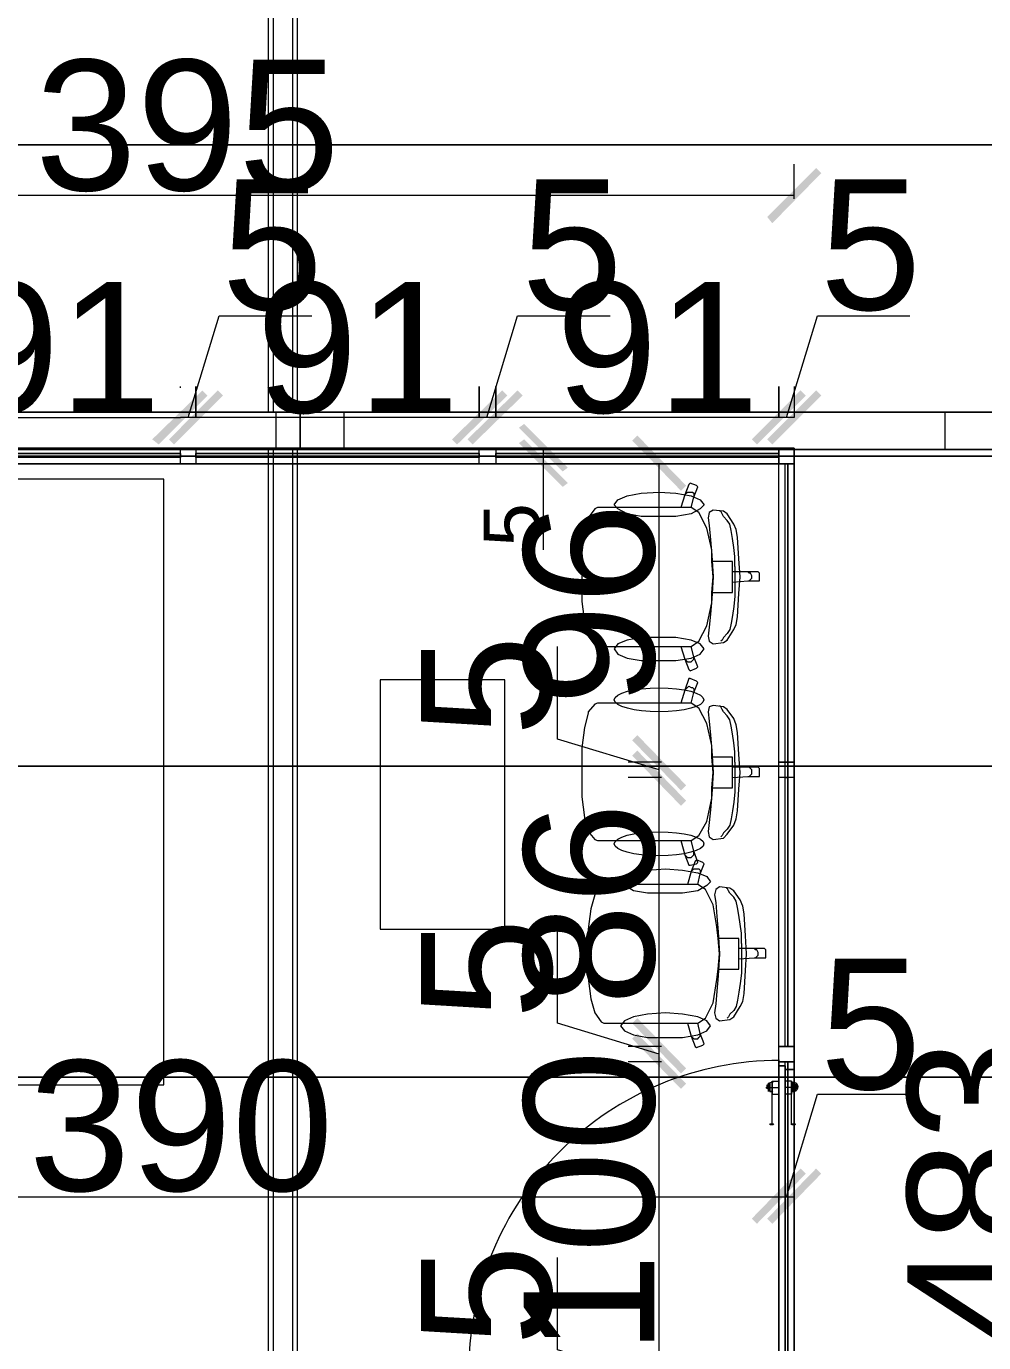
# Model space of a CAD drawing. Header units: centimetres. Extents: x 2816 to 28192, y 2553 to 18332.
# Drawn here: x 7185 to 7967, y 5904 to 6979 of the extents above; entities that cross this region are included whole.
import ezdxf

# ---------------------------------------------------------------- set-up
doc = ezdxf.new("R2010")
doc.units = ezdxf.units.CM
for name, color, linetype in [('PDF_0', 7, 'Continuous'), ('PDF_Dera 3D', 7, 'Continuous'), ('PDF_Dimenzionimi', 7, 'Continuous'), ('PDF_Dyert dhe Dritaret 2D', 7, 'Continuous'), ('PDF_Kaprijatat', 7, 'Continuous'), ('PDF_Muri', 7, 'Continuous'), ('PDF_Paneli Banjos', 4, 'Continuous')]:
    doc.layers.add(name, color=color, linetype=linetype)
doc.layers.add('PDF_Interior - Furniture _Pen_No__4', color=7, linetype='Continuous', true_color=0x029e21)
doc.layers.add('PDF_Panel Kulmii', color=7, linetype='Continuous', true_color=0xfafafa)
doc.styles.add('PDF Arial', font='arial.ttf')

msp = doc.modelspace()

# ---------------------------------------------------------------- linework, layer by layer
at = {"layer": 'PDF_0', "transparency": 33554559}
for points in [[(7790, 6823.6), (7794.2, 6818.4), (7830, 6863.6)], [(7794.2, 6818.4), (7830, 6863.6), (7834.2, 6859.4)], [(7287.6, 6641.8), (7292.9, 6637.6), (7328.6, 6681.8)], [(7328.6, 6681.8), (7292.9, 6637.6), (7287.6, 6641.8)], [(7292.9, 6637.6), (7328.6, 6681.8), (7332.8, 6677.6)], [(7332.8, 6677.6), (7328.6, 6681.8), (7292.9, 6637.6)], [(7301.3, 6641.8), (7305.5, 6637.6), (7341.2, 6681.8)], [(7341.2, 6681.8), (7305.5, 6637.6), (7301.3, 6641.8)], [(7305.5, 6637.6), (7341.2, 6681.8), (7345.4, 6677.6)], [(7345.4, 6677.6), (7341.2, 6681.8), (7305.5, 6637.6)], [(7532.5, 6641.8), (7536.7, 6637.6), (7573.5, 6681.8)], [(7573.5, 6681.8), (7536.7, 6637.6), (7532.5, 6641.8)], [(7536.7, 6637.6), (7573.5, 6681.8), (7577.7, 6677.6)], [(7577.7, 6677.6), (7573.5, 6681.8), (7536.7, 6637.6)], [(7545.1, 6641.8), (7549.3, 6637.6), (7586.1, 6681.8)], [(7586.1, 6681.8), (7549.3, 6637.6), (7545.1, 6641.8)], [(7549.3, 6637.6), (7586.1, 6681.8), (7590.3, 6677.6)], [(7590.3, 6677.6), (7586.1, 6681.8), (7549.3, 6637.6)], [(7777.4, 6641.8), (7781.6, 6637.6), (7817.3, 6681.8)], [(7817.3, 6681.8), (7781.6, 6637.6), (7777.4, 6641.8)], [(7781.6, 6637.6), (7817.3, 6681.8), (7821.6, 6677.6)], [(7821.6, 6677.6), (7817.3, 6681.8), (7781.6, 6637.6)], [(7790, 6641.8), (7794.2, 6637.6), (7830, 6681.8)], [(7794.2, 6637.6), (7830, 6681.8), (7834.2, 6677.6)], [(7627.1, 6618.7), (7587.2, 6651.3), (7591.4, 6654.4)], [(7622.9, 6615.5), (7627.1, 6618.7), (7587.2, 6651.3)], [(7591.4, 6641.8), (7587.2, 6638.7), (7627.1, 6606.1)], [(7587.2, 6638.7), (7627.1, 6606.1), (7622.9, 6602.9)], [(7723.8, 6604), (7679.7, 6640.8), (7683.9, 6645)], [(7719.6, 6599.8), (7723.8, 6604), (7679.7, 6640.8)], [(7723.8, 6359.1), (7679.7, 6395.9), (7683.9, 6400.1)], [(7683.9, 6400.1), (7679.7, 6395.9), (7723.8, 6359.1)], [(7719.6, 6354.9), (7723.8, 6359.1), (7679.7, 6395.9)], [(7679.7, 6395.9), (7723.8, 6359.1), (7719.6, 6354.9)], [(7723.8, 6346.5), (7679.7, 6383.3), (7683.9, 6387.5)], [(7683.9, 6387.5), (7679.7, 6383.3), (7723.8, 6346.5)], [(7719.6, 6342.3), (7723.8, 6346.5), (7679.7, 6383.3)], [(7679.7, 6383.3), (7723.8, 6346.5), (7719.6, 6342.3)], [(7723.8, 6127.8), (7679.7, 6164.6), (7683.9, 6168.8)], [(7683.9, 6168.8), (7679.7, 6164.6), (7723.8, 6127.8)], [(7719.6, 6123.6), (7723.8, 6127.8), (7679.7, 6164.6)], [(7679.7, 6164.6), (7723.8, 6127.8), (7719.6, 6123.6)], [(7723.8, 6115.2), (7679.7, 6152), (7683.9, 6156.2)], [(7683.9, 6156.2), (7679.7, 6152), (7723.8, 6115.2)], [(7719.6, 6111), (7723.8, 6115.2), (7679.7, 6152)], [(7679.7, 6152), (7723.8, 6115.2), (7719.6, 6111)], [(7777.4, 6004.9), (7781.6, 6000.7), (7817.3, 6045.9)], [(7817.3, 6045.9), (7781.6, 6000.7), (7777.4, 6004.9)], [(7781.6, 6000.7), (7817.3, 6045.9), (7821.6, 6041.7)], [(7821.6, 6041.7), (7817.3, 6045.9), (7781.6, 6000.7)], [(7790, 6004.9), (7794.2, 6000.7), (7830, 6045.9)], [(7794.2, 6000.7), (7830, 6045.9), (7834.2, 6041.7)]]:
    msp.add_solid(points, dxfattribs=at)
at = {"layer": 'PDF_Dera 3D', "lineweight": 0}
for points in [[(7799.5, 6133.1), (7799.5, 5879.8), (7812.1, 5879.8)], [(7804.7, 6129.9), (7804.7, 5882.9), (7799.5, 5882.9), (7799.5, 6129.9), (7799.5, 6133.1)], [(7812.1, 6133.1), (7799.5, 6133.1), (7812.1, 6133.1), (7812.1, 6126.8)], [(7799.5, 6133.1), (7799.5, 6133.1)], [(7799.5, 6133.1), (7799.5, 6133.1)], [(7812.1, 6133.1), (7812.1, 5879.8), (7812.1, 5886.1)], [(7812.1, 6133.1), (7812.1, 6133.1)], [(7812.1, 6133.1), (7812.1, 6133.1)], [(7799.5, 6129.9), (7804.7, 6129.9), (7799.5, 6129.9)], [(7799.5, 6129.9), (7799.5, 6129.9)], [(7799.5, 6129.9), (7799.5, 6129.9)], [(7799.5, 6129.9), (7799.5, 6129.9)], [(7804.7, 5882.9), (7804.7, 6129.9), (7799.5, 6129.9), (7799.5, 5882.9)], [(7804.7, 6129.9), (7804.7, 5882.9), (7799.5, 5882.9), (7799.5, 6129.9), (7804.7, 6129.9)], [(7799.5, 6129.9), (7799.5, 6129.9)], [(7804.7, 6126.8), (7812.1, 6126.8), (7804.7, 6126.8), (7804.7, 6129.9)], [(7804.7, 6129.9), (7804.7, 6129.9)], [(7804.7, 6129.9), (7804.7, 6129.9)], [(7804.7, 6129.9), (7804.7, 6129.9)], [(7812.1, 6126.8), (7812.1, 5886.1), (7804.7, 5886.1)], [(7804.7, 6126.8), (7804.7, 5886.1), (7804.7, 5882.9)], [(7804.7, 6126.8), (7804.7, 6126.8)], [(7804.7, 6126.8), (7804.7, 6126.8)], [(7812.1, 6126.8), (7812.1, 6126.8)], [(7812.1, 6126.8), (7812.1, 6126.8)], [(7789, 6112.1), (7791.1, 6112.1), (7794.2, 6112.1)], [(7789, 6112.1), (7791.1, 6112.1), (7794.2, 6112.1)], [(7790, 6114.2), (7790, 6113.1), (7790, 6112.1), (7790, 6111), (7790, 6112.1), (7790, 6113.1), (7790, 6114.2)], [(7791.1, 6115.2), (7791.1, 6114.2), (7791.1, 6112.1), (7791.1, 6110), (7791.1, 6108.9), (7791.1, 6110), (7791.1, 6112.1), (7791.1, 6114.2), (7791.1, 6115.2)], [(7794.2, 6108.9), (7793.2, 6108.9), (7792.1, 6108.9), (7793.2, 6108.9), (7794.2, 6108.9), (7794.2, 6110), (7794.2, 6112.1), (7794.2, 6115.2), (7794.2, 6116.3), (7794.2, 6115.2), (7794.2, 6112.1), (7794.2, 6110), (7794.2, 6108.9), (7794.2, 6106.8)], [(7792.1, 6108.9), (7792.1, 6111), (7792.1, 6114.2), (7792.1, 6116.3), (7792.1, 6115.2), (7792.1, 6113.1), (7792.1, 6110), (7792.1, 6108.9)], [(7794.2, 6117.3), (7794.2, 6116.3), (7794.2, 6112.1), (7794.2, 6108.9), (7794.2, 6106.8), (7794.2, 6108.9), (7794.2, 6112.1), (7794.2, 6116.3), (7794.2, 6117.3)], [(7794.2, 6117.3), (7799.5, 6117.3)], [(7794.2, 6112.1), (7799.5, 6112.1)], [(7794.2, 6112.1), (7799.5, 6112.1)], [(7799.5, 6106.8), (7799.5, 6108.9), (7799.5, 6112.1), (7799.5, 6116.3), (7799.5, 6117.3), (7799.5, 6116.3), (7799.5, 6112.1), (7799.5, 6108.9), (7799.5, 6106.8)], [(7804.7, 6106.8), (7804.7, 6108.9), (7804.7, 6112.1), (7804.7, 6116.3), (7804.7, 6117.3), (7804.7, 6116.3), (7804.7, 6112.1), (7804.7, 6108.9), (7804.7, 6106.8)], [(7810, 6117.3), (7804.7, 6117.3)], [(7810, 6112.1), (7804.7, 6112.1)], [(7810, 6112.1), (7804.7, 6112.1)], [(7810, 6117.3), (7810, 6116.3), (7810, 6112.1), (7810, 6108.9), (7810, 6106.8), (7810, 6108.9), (7810, 6112.1), (7810, 6116.3), (7810, 6117.3)], [(7810, 6108.9), (7811, 6108.9), (7812.1, 6108.9), (7811, 6108.9), (7810, 6108.9), (7810, 6110), (7810, 6112.1), (7810, 6115.2), (7810, 6116.3), (7810, 6115.2), (7810, 6112.1), (7810, 6110), (7810, 6108.9)], [(7815.2, 6112.1), (7813.1, 6112.1), (7810, 6112.1)], [(7815.2, 6112.1), (7813.1, 6112.1), (7810, 6112.1)], [(7811, 6108.9), (7811, 6111), (7811, 6114.2), (7811, 6116.3), (7811, 6115.2), (7811, 6113.1), (7811, 6110), (7811, 6108.9)], [(7813.1, 6115.2), (7813.1, 6114.2), (7813.1, 6112.1), (7813.1, 6110), (7813.1, 6108.9), (7813.1, 6110), (7813.1, 6112.1), (7813.1, 6114.2), (7813.1, 6115.2)], [(7814.2, 6114.2), (7814.2, 6113.1), (7814.2, 6112.1), (7814.2, 6111), (7814.2, 6112.1), (7814.2, 6113.1), (7814.2, 6114.2)], [(7794.2, 6108.9), (7794.2, 6108.9)], [(7794.2, 6081.6), (7794.2, 6082.6), (7794.2, 6084.7), (7794.2, 6086.9), (7794.2, 6089), (7794.2, 6091.1), (7794.2, 6102.6), (7794.2, 6106.8)], [(7794.2, 6106.8), (7799.5, 6106.8)], [(7794.2, 6106.8), (7794.2, 6106.8)], [(7799.5, 6106.8), (7799.5, 6106.8)], [(7810, 6106.8), (7804.7, 6106.8)], [(7804.7, 6106.8), (7804.7, 6106.8)], [(7810, 6106.8), (7810, 6108.9)], [(7810, 6108.9), (7810, 6108.9)], [(7810, 6081.6), (7810, 6082.6), (7810, 6084.7), (7810, 6086.9), (7810, 6089), (7810, 6091.1), (7810, 6102.6), (7810, 6106.8)], [(7810, 6106.8), (7810, 6106.8)], [(7794.2, 6081.6), (7794.2, 6081.6)], [(7810, 6081.6), (7810, 6081.6)]]:
    msp.add_lwpolyline(points, dxfattribs=at)
for centre, radius, start, end in [((7793.7, 6112.6), 3.68, 180.0136, 252.8256), ((7811.6, 6112.6), 3.68, 0.0181, 109.4831), ((7811.6, 6112.6), 3.68, 287.1382, 0.0083), ((7812.3, 6114.9), 6.08, 250.8957, 252.3017)]:
    msp.add_arc(centre, radius, start, end, dxfattribs=at)
msp.add_ellipse((7793.7, 6112.6), major_axis=(2.82, -2.37), ratio=0.998695, start_param=1.931117, end_param=3.84017, dxfattribs=at)
for centre, ratio in [((7793.7, 6082.1), 0.333346), ((7811.6, 6082.1), 0.333331)]:
    msp.add_ellipse(centre, major_axis=(1.58, 0), ratio=ratio, dxfattribs=at)
msp.add_open_spline([(7794.8, 6109.1), (7794.8, 6109.1), (7794.9, 6109.1), (7794.9, 6109.1)], degree=3, dxfattribs=at)
at = {"layer": 'PDF_Dimenzionimi', "lineweight": 0}
for points in [[(7812.1, 6838.4), (7812.1, 6866.7)], [(6809.4, 6841.5), (7812.1, 6841.5)], [(7317, 6659.7), (7342.3, 6742.7), (7417.9, 6742.7)], [(7560.9, 6659.7), (7586.1, 6742.7), (7661.8, 6742.7)], [(7805.8, 6659.7), (7831, 6742.7), (7906.7, 6742.7)], [(7310.7, 6683.9), (7310.7, 6684.9)], [(7310.7, 6683.9), (7310.7, 6684.9)], [(7323.3, 6684.9), (7323.3, 6659.7), (7310.7, 6659.7)], [(7323.3, 6659.7), (7323.3, 6684.9)], [(7554.6, 6684.9), (7554.6, 6659.7), (7323.3, 6659.7)], [(7554.6, 6659.7), (7554.6, 6684.9)], [(7568.2, 6684.9), (7568.2, 6659.7), (7554.6, 6659.7)], [(7568.2, 6659.7), (7568.2, 6684.9)], [(7799.5, 6684.9), (7799.5, 6659.7), (7568.2, 6659.7)], [(7799.5, 6659.7), (7799.5, 6684.9)], [(7812.1, 6684.9), (7812.1, 6659.7), (7799.5, 6659.7)], [(7078.4, 6659.7), (7310.7, 6659.7)], [(7619.7, 6634.5), (7581.9, 6634.5)], [(7607.1, 6634.5), (7607.1, 6621.8), (7607.1, 6551.4)], [(7619.7, 6621.8), (7581.9, 6621.8)], [(7703.8, 6621.8), (7676.5, 6621.8)], [(7701.7, 6378), (7701.7, 6621.8)], [(7701.7, 6371.7), (7618.7, 6396.9), (7618.7, 6472.6)], [(7703.8, 6378), (7676.5, 6378)], [(7703.8, 6378), (7676.5, 6378)], [(7701.7, 6365.4), (7701.7, 6378)], [(7703.8, 6365.4), (7676.5, 6365.4)], [(7703.8, 6365.4), (7676.5, 6365.4)], [(7701.7, 6145.7), (7701.7, 6365.4)], [(7701.7, 6139.4), (7618.7, 6164.6), (7618.7, 6240.3)], [(7703.8, 6145.7), (7676.5, 6145.7)], [(7703.8, 6145.7), (7676.5, 6145.7)], [(7701.7, 6133.1), (7701.7, 6145.7)], [(7703.8, 6133.1), (7676.5, 6133.1)], [(7703.8, 6133.1), (7676.5, 6133.1)], [(7701.7, 5878.7), (7701.7, 6133.1)], [(7805.8, 6022.7), (7831, 6106.8), (7906.7, 6106.8)], [(7799.5, 6048), (7799.5, 6048)], [(7799.5, 6048), (7799.5, 6048)], [(7812.1, 6048), (7812.1, 6048)], [(6809.4, 6022.7), (7799.5, 6022.7)], [(7799.5, 6022.7), (7812.1, 6022.7)], [(7701.7, 5872.4), (7618.7, 5897.7), (7618.7, 5973.3)]]:
    msp.add_lwpolyline(points, dxfattribs=at)
at = {"layer": 'PDF_Dyert dhe Dritaret 2D', "lineweight": 0}
msp.add_arc((7800, 5880.4), 253.8, 89.9893, 180.0107, dxfattribs=at)
at = {"layer": 'PDF_Interior - Furniture _Pen_No__4', "lineweight": 0}
for points in [[(7297.1, 6114.2), (7297.1, 6609.2), (7106.8, 6609.2), (7106.8, 6114.2), (7297.1, 6114.2)], [(7719.6, 6472.6), (7722.8, 6462.1), (7725.9, 6453.7), (7727, 6452.6), (7732.2, 6454.7), (7733.3, 6455.8), (7730.1, 6464.2), (7728, 6472.6), (7734.3, 6476.8), (7740.6, 6489.4), (7744.8, 6508.3), (7744.8, 6516.7), (7754.3, 6516.7), (7761.6, 6516.7), (7761.6, 6525.1), (7774.3, 6526.2), (7782.7, 6526.2), (7783.7, 6526.2), (7783.7, 6529.4), (7783.7, 6532.5), (7782.7, 6533.6), (7774.3, 6533.6), (7761.6, 6533.6), (7761.6, 6542), (7754.3, 6542), (7744.8, 6542), (7744.8, 6551.4), (7740.6, 6569.3), (7734.3, 6581.9), (7728, 6586.1), (7730.1, 6594.5), (7733.3, 6602.9), (7732.2, 6604), (7727, 6606.1), (7725.9, 6605), (7722.8, 6596.6), (7719.6, 6586.1), (7668.1, 6586.1), (7658.6, 6586.1), (7651.3, 6586.1), (7649.2, 6585.1), (7643.9, 6577.7), (7640.8, 6566.1), (7638.7, 6549.3), (7638.7, 6529.4), (7638.7, 6509.4), (7640.8, 6492.6), (7643.9, 6481)], [(7701.7, 6598.7), (7715.4, 6597.7), (7728, 6595.6), (7735.4, 6592.4), (7738.5, 6588.2), (7735.4, 6585.1), (7728, 6580.9), (7715.4, 6578.8), (7701.7, 6578.8), (7687, 6578.8), (7675.5, 6580.9), (7668.1, 6585.1), (7664.9, 6588.2), (7668.1, 6592.4), (7675.5, 6595.6), (7687, 6597.7), (7701.7, 6598.7)], [(7722.8, 6596.6), (7723.8, 6597.7), (7724.9, 6598.7), (7725.9, 6598.7), (7728, 6598.7), (7729.1, 6598.7), (7730.1, 6597.7), (7730.1, 6595.6), (7730.1, 6594.5)], [(7728, 6586.1), (7719.6, 6586.1)], [(7744.8, 6547.2), (7745.9, 6529.4), (7744.8, 6511.5), (7743.8, 6498.9), (7742.7, 6488.4), (7741.7, 6481), (7742.7, 6476.8), (7745.9, 6474.7), (7754.3, 6475.7), (7757.4, 6477.8), (7762.7, 6486.3), (7764.8, 6490.5), (7765.8, 6496.8), (7766.9, 6515.7), (7767.9, 6529.4), (7766.9, 6544.1), (7765.8, 6561.9), (7764.8, 6568.2), (7762.7, 6572.4), (7757.4, 6580.9), (7754.3, 6583), (7745.9, 6584), (7742.7, 6581.9), (7741.7, 6577.7), (7742.7, 6571.4), (7743.8, 6559.8), (7744.8, 6547.2)], [(7763.7, 6537.8), (7763.7, 6546.2), (7762.7, 6553.5), (7761.6, 6560.9), (7760.6, 6567.2), (7759.5, 6572.4), (7757.4, 6575.6), (7754.3, 6578.8), (7753.2, 6580.9), (7752.2, 6583), (7751.1, 6583)], [(7744.8, 6516.7), (7745.9, 6529.4), (7744.8, 6542)], [(7763.7, 6537.8), (7763.7, 6529.4), (7763.7, 6520.9), (7763.7, 6513.6), (7762.7, 6505.2), (7761.6, 6497.8), (7760.6, 6491.5), (7759.5, 6486.3), (7757.4, 6483.1), (7754.3, 6480), (7753.2, 6477.8), (7752.2, 6476.8)], [(7761.6, 6525.1), (7761.6, 6529.4), (7761.6, 6533.6)], [(7774.3, 6526.2), (7775.3, 6526.2), (7776.4, 6527.2), (7777.4, 6528.3), (7777.4, 6529.4), (7777.4, 6530.4), (7776.4, 6532.5), (7775.3, 6532.5), (7774.3, 6533.6)], [(7643.9, 6481), (7649.2, 6473.6), (7651.3, 6472.6), (7658.6, 6472.6), (7668.1, 6472.6), (7719.6, 6472.6), (7728, 6472.6)], [(7715.4, 6461), (7728, 6463.1), (7735.4, 6466.3), (7738.5, 6470.5), (7735.4, 6474.7), (7728, 6477.8), (7715.4, 6480), (7701.7, 6480), (7687, 6480), (7675.5, 6477.8), (7668.1, 6474.7), (7664.9, 6470.5), (7668.1, 6466.3), (7675.5, 6463.1), (7687, 6461), (7701.7, 6461), (7715.4, 6461)], [(7722.8, 6462.1), (7723.8, 6461), (7724.9, 6460), (7725.9, 6460), (7728, 6460), (7729.1, 6461), (7730.1, 6462.1), (7730.1, 6463.1), (7730.1, 6464.2)], [(7575.6, 6241.4), (7575.6, 6445.3), (7473.7, 6445.3), (7473.7, 6241.4), (7575.6, 6241.4)], [(7719.6, 6313.9), (7722.8, 6302.3), (7725.9, 6293.9), (7727, 6293.9), (7732.2, 6295), (7733.3, 6296), (7730.1, 6305.5), (7728, 6313.9), (7734.3, 6318.1), (7740.6, 6329.6), (7744.8, 6348.6), (7744.8, 6357), (7754.3, 6357), (7761.6, 6357), (7761.6, 6365.4), (7774.3, 6366.4), (7782.7, 6366.4), (7783.7, 6366.4), (7783.7, 6369.6), (7783.7, 6372.7), (7782.7, 6373.8), (7774.3, 6373.8), (7761.6, 6373.8), (7761.6, 6382.2), (7754.3, 6382.2), (7744.8, 6382.2), (7744.8, 6391.7), (7740.6, 6409.5), (7734.3, 6422.1), (7728, 6426.3), (7730.1, 6434.8), (7733.3, 6443.2), (7732.2, 6444.2), (7727, 6446.3), (7725.9, 6446.3), (7722.8, 6436.9), (7719.6, 6426.3), (7668.1, 6426.3), (7658.6, 6426.3), (7651.3, 6426.3), (7649.2, 6425.3), (7643.9, 6419), (7643.9, 6417.9), (7640.8, 6406.4), (7638.7, 6389.6), (7638.7, 6369.6), (7638.7, 6350.7), (7638.7, 6349.6), (7640.8, 6332.8), (7643.9, 6321.2)], [(7722.8, 6436.9), (7723.8, 6437.9), (7724.9, 6439), (7725.9, 6440), (7728, 6439), (7729.1, 6439), (7730.1, 6437.9), (7730.1, 6435.8), (7730.1, 6434.8)], [(7728, 6426.3), (7719.6, 6426.3)], [(7744.8, 6387.5), (7745.9, 6369.6), (7744.8, 6351.7), (7743.8, 6339.1), (7742.7, 6328.6), (7741.7, 6321.2), (7742.7, 6317), (7745.9, 6314.9), (7754.3, 6316), (7757.4, 6319.1), (7762.7, 6326.5), (7764.8, 6331.7), (7765.8, 6338.1), (7766.9, 6355.9), (7767.9, 6369.6), (7766.9, 6384.3), (7765.8, 6402.2), (7764.8, 6408.5), (7762.7, 6413.7), (7757.4, 6421.1), (7754.3, 6423.2), (7745.9, 6424.2), (7742.7, 6423.2), (7741.7, 6419), (7742.7, 6411.6), (7743.8, 6400.1), (7744.8, 6387.5)], [(7763.7, 6378), (7763.7, 6386.4), (7762.7, 6393.8), (7761.6, 6401.1), (7760.6, 6407.4), (7759.5, 6412.7), (7757.4, 6415.8), (7754.3, 6419), (7753.2, 6421.1), (7752.2, 6423.2), (7751.1, 6424.2)], [(7744.8, 6357), (7745.9, 6369.6), (7744.8, 6382.2)], [(7763.7, 6378), (7763.7, 6369.6), (7763.7, 6362.2), (7763.7, 6353.8), (7762.7, 6345.4), (7761.6, 6338.1), (7760.6, 6331.7), (7759.5, 6326.5), (7757.4, 6323.3), (7754.3, 6320.2), (7753.2, 6318.1), (7752.2, 6317)], [(7761.6, 6365.4), (7761.6, 6369.6), (7761.6, 6373.8)], [(7774.3, 6366.4), (7775.3, 6366.4), (7776.4, 6367.5), (7777.4, 6368.5), (7777.4, 6369.6), (7777.4, 6371.7), (7776.4, 6372.7), (7775.3, 6373.8), (7774.3, 6373.8)], [(7643.9, 6321.2), (7649.2, 6314.9), (7651.3, 6313.9), (7658.6, 6313.9), (7668.1, 6313.9), (7719.6, 6313.9), (7728, 6313.9)], [(7722.8, 6302.3), (7723.8, 6301.3), (7724.9, 6300.2), (7725.9, 6300.2), (7728, 6300.2), (7729.1, 6301.3), (7730.1, 6302.3), (7730.1, 6303.4), (7730.1, 6305.5)], [(7724.9, 6164.6), (7728, 6154.1), (7731.2, 6145.7), (7732.2, 6144.7), (7737.5, 6146.8), (7738.5, 6147.8), (7735.4, 6156.2), (7733.3, 6164.6), (7739.6, 6168.8), (7745.9, 6181.4), (7749, 6200.4), (7750.1, 6208.8), (7759.5, 6208.8), (7766.9, 6208.8), (7766.9, 6217.2), (7779.5, 6218.2), (7787.9, 6218.2), (7789, 6218.2), (7789, 6221.4), (7789, 6224.5), (7787.9, 6225.6), (7779.5, 6225.6), (7766.9, 6225.6), (7766.9, 6234), (7759.5, 6234), (7750.1, 6234), (7749, 6243.5), (7745.9, 6261.3), (7739.6, 6273.9), (7733.3, 6278.1), (7735.4, 6286.6), (7738.5, 6295), (7737.5, 6296), (7732.2, 6298.1), (7731.2, 6297.1), (7728, 6288.7), (7724.9, 6278.1), (7673.4, 6278.1), (7663.9, 6278.1), (7656.5, 6278.1), (7654.4, 6277.1), (7649.2, 6270.8), (7649.2, 6269.7), (7646, 6258.2), (7643.9, 6241.4), (7643.9, 6221.4), (7643.9, 6201.4), (7646, 6184.6), (7649.2, 6173)], [(7707, 6290.8), (7720.7, 6289.7), (7733.3, 6287.6), (7740.6, 6284.5), (7743.8, 6280.2), (7740.6, 6277.1), (7733.3, 6272.9), (7720.7, 6270.8), (7707, 6270.8), (7692.3, 6270.8), (7680.7, 6272.9), (7673.4, 6277.1), (7670.2, 6280.2), (7673.4, 6284.5), (7680.7, 6287.6), (7692.3, 6289.7), (7707, 6290.8)], [(7728, 6288.7), (7729.1, 6289.7), (7730.1, 6290.8), (7731.2, 6290.8), (7733.3, 6290.8), (7734.3, 6290.8), (7735.4, 6289.7), (7735.4, 6287.6), (7735.4, 6286.6)], [(7733.3, 6278.1), (7724.9, 6278.1)], [(7750.1, 6239.3), (7751.1, 6221.4), (7750.1, 6203.5), (7749, 6190.9), (7748, 6180.4), (7746.9, 6173), (7748, 6168.8), (7751.1, 6166.7), (7759.5, 6167.8), (7762.7, 6169.9), (7767.9, 6178.3), (7770.1, 6182.5), (7771.1, 6188.8), (7772.2, 6207.7), (7773.2, 6221.4), (7772.2, 6236.1), (7771.1, 6254), (7770.1, 6260.3), (7767.9, 6265.5), (7762.7, 6272.9), (7759.5, 6275), (7751.1, 6276), (7748, 6273.9), (7746.9, 6269.7), (7748, 6263.4), (7749, 6251.9), (7750.1, 6239.3)], [(7769, 6229.8), (7769, 6238.2), (7767.9, 6245.6), (7766.9, 6252.9), (7765.8, 6259.2), (7764.8, 6264.5), (7762.7, 6267.6), (7759.5, 6270.8), (7758.5, 6272.9), (7757.4, 6275), (7756.4, 6275)], [(7750.1, 6208.8), (7751.1, 6221.4), (7750.1, 6234)], [(7769, 6229.8), (7769, 6221.4), (7769, 6213), (7769, 6205.6), (7767.9, 6197.2), (7766.9, 6189.9), (7765.8, 6183.5), (7764.8, 6178.3), (7762.7, 6175.1), (7759.5, 6172), (7758.5, 6169.9), (7757.4, 6168.8)], [(7766.9, 6217.2), (7766.9, 6221.4), (7766.9, 6225.6)], [(7779.5, 6218.2), (7780.6, 6218.2), (7781.6, 6219.3), (7782.7, 6220.3), (7782.7, 6221.4), (7782.7, 6222.4), (7781.6, 6224.5), (7780.6, 6224.5), (7779.5, 6225.6)], [(7649.2, 6173), (7654.4, 6165.7), (7656.5, 6164.6), (7663.9, 6164.6), (7673.4, 6164.6), (7724.9, 6164.6), (7733.3, 6164.6)], [(7720.7, 6153.1), (7733.3, 6155.2), (7740.6, 6158.3), (7743.8, 6162.5), (7740.6, 6166.7), (7733.3, 6169.9), (7720.7, 6172), (7707, 6173), (7692.3, 6172), (7680.7, 6169.9), (7673.4, 6166.7), (7670.2, 6162.5), (7673.4, 6158.3), (7680.7, 6155.2), (7692.3, 6153.1), (7707, 6153.1), (7720.7, 6153.1)], [(7728, 6154.1), (7729.1, 6153.1), (7730.1, 6152), (7731.2, 6152), (7733.3, 6152), (7734.3, 6153.1), (7735.4, 6154.1), (7735.4, 6155.2), (7735.4, 6156.2)]]:
    msp.add_lwpolyline(points, dxfattribs=at)
for centre, major_axis, ratio in [((7701.7, 6429), (36.6, 0), 0.26712), ((7701.7, 6311.3), (36.7, 0), 0.265892)]:
    msp.add_ellipse(centre, major_axis=major_axis, ratio=ratio, dxfattribs=at)
at = {"layer": 'PDF_Kaprijatat', "lineweight": 0}
for points in [[(7382.2, 7896.8), (7386.4, 7896.8), (7386.4, 6663.9)], [(7402.2, 7896.8), (7382.2, 7896.8), (7382.2, 6663.9)], [(7402.2, 6663.9), (7406.4, 6663.9), (7406.4, 7896.8), (7402.2, 7896.8), (7402.2, 6663.9)], [(9246.8, 6663.9), (11735.7, 6663.9), (6756.8, 6663.9), (9246.8, 6663.9)], [(6803.1, 6663.9), (7388.5, 6663.9), (6802, 6663.9)], [(7382.2, 6663.9), (7386.4, 6663.9)], [(7402.2, 6663.9), (7382.2, 6663.9)], [(7382.2, 6663.9), (7382.2, 6663.9)], [(7386.4, 6663.9), (7406.4, 6663.9)], [(7386.4, 6663.9), (7386.4, 6663.9)], [(7388.5, 6663.9), (7388.5, 6633.4)], [(7388.5, 6663.9), (7388.5, 6633.4)], [(7388.5, 6663.9), (7388.5, 6663.9)], [(7402.2, 6663.9), (7402.2, 6663.9)], [(7406.4, 6663.9), (7406.4, 6663.9)], [(7408.5, 6663.9), (7935.1, 6663.9)], [(7408.5, 6633.4), (7408.5, 6663.9), (7408.5, 6633.4)], [(7408.5, 6663.9), (7408.5, 6663.9)], [(7935.1, 6663.9), (7408.5, 6663.9)], [(7408.5, 6663.9), (7408.5, 6663.9)], [(7408.5, 6663.9), (7408.5, 6663.9)], [(7444.2, 6663.9), (7444.2, 6633.4)], [(7444.2, 6663.9), (8004.4, 6663.9), (8004.4, 6633.4), (7444.2, 6633.4)], [(7444.2, 6663.9), (8004.4, 6663.9)], [(7444.2, 6663.9), (7444.2, 6663.9)], [(7935.1, 6663.9), (7935.1, 6633.4)], [(7935.1, 6663.9), (7935.1, 6663.9)], [(9246.8, 6633.4), (6756.8, 6633.4), (11735.7, 6633.4), (9246.8, 6633.4)], [(6802, 6633.4), (7388.5, 6633.4), (6803.1, 6633.4)], [(7382.2, 6633.4), (7386.4, 6633.4), (7386.4, 5390)], [(7402.2, 6633.4), (7382.2, 6633.4), (7382.2, 5390)], [(7382.2, 6633.4), (7382.2, 6633.4)], [(7386.4, 6633.4), (7406.4, 6633.4)], [(7386.4, 6633.4), (7386.4, 6633.4)], [(7388.5, 6633.4), (7388.5, 6633.4)], [(7388.5, 6633.4), (7388.5, 6633.4)], [(7388.5, 6633.4), (7388.5, 6633.4)], [(7402.2, 5390), (7406.4, 5390), (7406.4, 6633.4), (7402.2, 6633.4), (7402.2, 5390)], [(7402.2, 6633.4), (7402.2, 6633.4)], [(7406.4, 6633.4), (7406.4, 6633.4)], [(7408.5, 6633.4), (7935.1, 6633.4)], [(7408.5, 6633.4), (7935.1, 6633.4)], [(7408.5, 6633.4), (7408.5, 6633.4)], [(7408.5, 6633.4), (7408.5, 6633.4)], [(7444.2, 6633.4), (8004.4, 6633.4)], [(7444.2, 6633.4), (7444.2, 6633.4)], [(7935.1, 6633.4), (7935.1, 6633.4)]]:
    msp.add_lwpolyline(points, dxfattribs=at)
at = {"layer": 'PDF_Muri', "lineweight": 0}
for points in [[(7799.5, 6634.5), (7799.5, 6621.8), (6822, 6621.8), (6822, 6634.5)], [(7799.5, 6634.5), (6822, 6634.5)], [(7799.5, 6621.8), (7799.5, 6634.5), (6822, 6634.5), (6822, 6621.8), (7799.5, 6621.8)], [(7799.5, 6634.5), (7799.5, 6621.8), (6822, 6621.8), (6822, 6634.5)], [(7799.5, 6634.5), (6822, 6634.5)], [(7799.5, 6621.8), (7799.5, 6634.5), (6822, 6634.5), (6822, 6621.8), (7799.5, 6621.8)], [(7323.3, 6634.5), (7323.3, 6621.8), (7310.7, 6621.8), (7310.7, 6634.5), (7323.3, 6634.5), (7310.7, 6634.5)], [(7323.3, 6634.5), (7323.3, 6621.8), (7310.7, 6621.8), (7310.7, 6634.5)], [(7310.7, 6634.5), (7310.7, 6634.5)], [(7323.3, 6634.5), (7323.3, 6634.5)], [(7568.2, 6634.5), (7568.2, 6621.8), (7554.6, 6621.8), (7554.6, 6634.5), (7568.2, 6634.5), (7554.6, 6634.5)], [(7568.2, 6634.5), (7568.2, 6621.8), (7554.6, 6621.8), (7554.6, 6634.5)], [(7554.6, 6634.5), (7554.6, 6634.5)], [(7568.2, 6634.5), (7568.2, 6634.5)], [(7812.1, 6621.8), (7812.1, 6634.5), (7812.1, 6621.8), (7799.5, 6621.8)], [(7812.1, 6621.8), (7799.5, 6621.8), (7799.5, 6634.5)], [(7799.5, 6621.8), (7799.5, 6634.5), (7812.1, 6634.5)], [(7799.5, 6634.5), (7812.1, 6634.5)], [(7799.5, 6634.5), (7799.5, 6634.5)], [(7799.5, 6634.5), (7799.5, 6634.5)], [(7799.5, 6634.5), (7799.5, 6634.5)], [(7799.5, 6634.5), (7799.5, 6634.5)], [(7799.5, 6634.5), (7799.5, 6634.5)], [(7812.1, 6634.5), (7812.1, 6634.5)], [(7310.7, 6621.8), (7310.7, 6621.8)], [(7323.3, 6621.8), (7323.3, 6621.8)], [(7323.3, 6621.8), (7323.3, 6621.8)], [(7554.6, 6621.8), (7554.6, 6621.8)], [(7568.2, 6621.8), (7568.2, 6621.8)], [(7568.2, 6621.8), (7568.2, 6621.8)], [(7799.5, 6621.8), (7799.5, 6621.8)], [(7812.1, 5701.1), (7799.5, 5701.1), (7799.5, 6621.8)], [(7799.5, 5701.1), (7799.5, 6621.8)], [(7799.5, 5701.1), (7812.1, 5701.1), (7812.1, 6621.8), (7799.5, 6621.8)], [(7812.1, 6621.8), (7799.5, 6621.8)], [(7799.5, 6621.8), (7799.5, 6621.8)], [(7799.5, 6621.8), (7799.5, 6621.8)], [(7812.1, 5701.1), (7799.5, 5701.1), (7799.5, 6621.8)], [(7799.5, 5701.1), (7799.5, 6621.8)], [(7799.5, 5701.1), (7812.1, 5701.1), (7812.1, 6621.8), (7799.5, 6621.8)], [(7812.1, 6621.8), (7799.5, 6621.8)], [(7799.5, 6621.8), (7799.5, 6621.8)], [(7799.5, 6621.8), (7799.5, 6621.8)], [(7799.5, 6621.8), (7799.5, 6621.8)], [(7799.5, 6621.8), (7799.5, 6621.8)], [(7799.5, 6621.8), (7812.1, 6621.8)], [(7812.1, 6145.7), (7799.5, 6145.7), (7799.5, 6621.8), (7812.1, 6621.8)], [(7799.5, 6145.7), (7799.5, 6621.8)], [(7799.5, 6621.8), (7799.5, 6621.8)], [(7799.5, 6621.8), (7799.5, 6621.8)], [(7812.1, 6621.8), (7812.1, 6621.8)], [(7812.1, 6621.8), (7812.1, 6621.8)], [(7812.1, 5701.1), (7812.1, 6621.8)], [(7812.1, 6621.8), (7812.1, 6621.8)], [(7812.1, 5701.1), (7812.1, 6621.8)], [(7812.1, 6621.8), (7812.1, 6621.8)], [(7812.1, 6145.7), (7812.1, 6621.8), (7812.1, 6145.7), (7812.1, 6133.1)], [(7812.1, 6621.8), (7812.1, 6621.8)], [(7812.1, 6621.8), (7812.1, 6621.8)], [(7812.1, 6378), (7812.1, 6365.4), (7799.5, 6365.4), (7799.5, 6378), (7812.1, 6378), (7799.5, 6378)], [(7812.1, 6378), (7812.1, 6365.4), (7799.5, 6365.4), (7799.5, 6378)], [(7799.5, 6378), (7799.5, 6378)], [(7812.1, 6378), (7812.1, 6378)], [(7799.5, 6365.4), (7799.5, 6365.4)], [(7812.1, 6365.4), (7812.1, 6365.4)], [(7812.1, 6365.4), (7812.1, 6365.4)], [(7799.5, 6145.7), (7799.5, 6145.7)], [(7799.5, 6145.7), (7812.1, 6145.7), (7799.5, 6145.7)], [(7812.1, 6145.7), (7812.1, 6133.1), (7799.5, 6133.1), (7799.5, 6145.7)], [(7799.5, 6145.7), (7812.1, 6145.7)], [(7799.5, 5701.1), (7799.5, 5866.1), (7799.5, 5879.8), (7799.5, 6133.1), (7799.5, 6145.7)], [(7799.5, 6145.7), (7799.5, 6145.7)], [(7799.5, 6145.7), (7799.5, 6145.7)], [(7799.5, 6145.7), (7799.5, 6145.7)], [(7812.1, 6145.7), (7812.1, 6145.7)], [(7812.1, 6145.7), (7812.1, 6145.7)], [(7812.1, 6145.7), (7812.1, 6145.7)], [(7812.1, 6145.7), (7812.1, 6145.7)], [(7812.1, 6133.1), (7799.5, 6133.1)], [(7812.1, 6133.1), (7799.5, 6133.1)], [(7812.1, 6133.1), (7799.5, 6133.1), (7799.5, 5879.8)], [(7799.5, 6133.1), (7799.5, 6133.1)], [(7799.5, 6133.1), (7799.5, 6133.1)], [(7799.5, 6133.1), (7799.5, 6133.1)], [(7799.5, 6133.1), (7799.5, 6133.1)], [(7812.1, 6133.1), (7812.1, 5879.8), (7812.1, 5866.1), (7812.1, 5701.1), (7812.1, 5866.1)], [(7812.1, 5879.8), (7812.1, 6133.1)], [(7812.1, 6133.1), (7812.1, 6133.1)], [(7812.1, 6133.1), (7812.1, 6133.1)], [(7812.1, 6133.1), (7812.1, 6133.1)]]:
    msp.add_lwpolyline(points, dxfattribs=at)
at = {"layer": 'PDF_Panel Kulmii', "lineweight": 0}
for points in [[(6740, 6882.5), (9246.8, 6882.5), (9245.7, 6882.5), (6739, 6882.5), (6740, 6882.5)], [(9246.8, 6882.5), (6740, 6882.5), (6739, 6882.5), (9245.7, 6882.5)], [(6740, 6628.2), (9246.8, 6628.2), (9245.7, 6628.2), (6739, 6628.2), (6740, 6628.2)], [(9246.8, 6628.2), (6740, 6628.2), (6739, 6628.2), (9245.7, 6628.2)], [(6740, 6374.8), (9246.8, 6374.8), (9245.7, 6374.8), (6739, 6374.8), (6740, 6374.8)], [(9246.8, 6374.8), (6740, 6374.8), (6739, 6374.8), (9245.7, 6374.8)], [(6740, 6120.5), (9246.8, 6120.5), (9245.7, 6120.5), (6739, 6120.5), (6740, 6120.5)], [(9246.8, 6120.5), (6740, 6120.5), (6739, 6120.5), (9245.7, 6120.5)]]:
    msp.add_lwpolyline(points, dxfattribs=at)
at = {"layer": 'PDF_Paneli Banjos', "lineweight": 0}
for points in [[(7812.1, 6634.5), (7812.1, 5408.9), (6795.7, 5408.9), (6795.7, 6634.5)], [(7812.1, 6634.5), (6795.7, 6634.5)], [(7812.1, 5408.9), (7812.1, 6634.5), (6795.7, 6634.5), (6795.7, 5408.9), (7812.1, 5408.9)], [(7310.7, 6630.3), (7310.7, 6627.1), (7078.4, 6627.1), (7078.4, 6630.3), (7310.7, 6630.3), (7078.4, 6630.3)], [(7310.7, 6630.3), (7310.7, 6627.1), (7078.4, 6627.1), (7078.4, 6630.3)], [(7310.7, 6630.3), (7310.7, 6630.3)], [(7310.7, 6627.1), (7310.7, 6627.1)], [(7310.7, 6627.1), (7310.7, 6627.1)], [(7554.6, 6630.3), (7554.6, 6627.1), (7323.3, 6627.1), (7323.3, 6630.3), (7554.6, 6630.3), (7323.3, 6630.3)], [(7554.6, 6630.3), (7554.6, 6627.1), (7323.3, 6627.1), (7323.3, 6630.3)], [(7323.3, 6630.3), (7323.3, 6630.3)], [(7323.3, 6627.1), (7323.3, 6627.1)], [(7554.6, 6630.3), (7554.6, 6630.3)], [(7554.6, 6627.1), (7554.6, 6627.1)], [(7554.6, 6627.1), (7554.6, 6627.1)], [(7799.5, 6630.3), (7799.5, 6627.1), (7568.2, 6627.1), (7568.2, 6630.3), (7799.5, 6630.3), (7568.2, 6630.3)], [(7799.5, 6630.3), (7799.5, 6627.1), (7568.2, 6627.1), (7568.2, 6630.3)], [(7568.2, 6630.3), (7568.2, 6630.3)], [(7568.2, 6627.1), (7568.2, 6627.1)], [(7799.5, 6630.3), (7799.5, 6630.3)], [(7799.5, 6627.1), (7799.5, 6627.1)], [(7799.5, 6627.1), (7799.5, 6627.1)], [(7812.1, 6634.5), (7812.1, 6634.5)], [(7812.1, 6634.5), (7812.1, 6634.5)], [(7806.8, 6378), (7804.7, 6378), (7804.7, 6621.8), (7806.8, 6621.8), (7806.8, 6378), (7806.8, 6621.8)], [(7806.8, 6378), (7804.7, 6378), (7804.7, 6621.8), (7806.8, 6621.8)], [(7804.7, 6621.8), (7804.7, 6621.8)], [(7806.8, 6145.7), (7804.7, 6145.7), (7804.7, 6621.8), (7806.8, 6621.8), (7806.8, 6145.7), (7806.8, 6621.8)], [(7806.8, 6145.7), (7804.7, 6145.7), (7804.7, 6621.8), (7806.8, 6621.8)], [(7804.7, 6621.8), (7804.7, 6621.8)], [(7806.8, 6621.8), (7806.8, 6621.8)], [(7806.8, 6621.8), (7806.8, 6621.8)], [(7804.7, 6378), (7804.7, 6378)], [(7804.7, 6378), (7804.7, 6378)], [(7806.8, 6378), (7806.8, 6378)], [(7806.8, 6145.7), (7804.7, 6145.7), (7804.7, 6365.4), (7806.8, 6365.4), (7806.8, 6145.7), (7806.8, 6365.4)], [(7806.8, 6145.7), (7804.7, 6145.7), (7804.7, 6365.4), (7806.8, 6365.4)], [(7804.7, 6365.4), (7804.7, 6365.4)], [(7806.8, 6365.4), (7806.8, 6365.4)], [(7804.7, 6145.7), (7804.7, 6145.7)], [(7804.7, 6145.7), (7804.7, 6145.7)], [(7804.7, 6145.7), (7804.7, 6145.7)], [(7804.7, 6145.7), (7804.7, 6145.7)], [(7806.8, 6145.7), (7806.8, 6145.7)], [(7806.8, 6145.7), (7806.8, 6145.7)], [(7806.8, 5879.8), (7804.7, 5879.8), (7804.7, 6133.1), (7806.8, 6133.1), (7806.8, 5879.8), (7806.8, 6133.1)], [(7806.8, 5879.8), (7804.7, 5879.8), (7804.7, 6133.1), (7806.8, 6133.1)], [(7804.7, 6133.1), (7804.7, 6133.1)], [(7806.8, 6133.1), (7806.8, 6133.1)]]:
    msp.add_lwpolyline(points, dxfattribs=at)

# ---------------------------------------------------------------- texts
at = {"layer": 'PDF_Dimenzionimi', "char_height": 106.681, "attachment_point": 7, "style": 'PDF Arial'}
for s, insert in [('\\W1.001269;395', (7191.9, 6843.8)), ('\\W1.001554;5', (7344.2, 6746.2)), ('\\W1.001554;5', (7589.1, 6746.2)), ('\\W1.001554;5', (7833, 6746.2)), ('\\W1.000981;91', (7128.8, 6662.1)), ('\\W1.000981;91', (7372.6, 6662.1)), ('\\W1.000981;91', (7617.5, 6662.1)), ('\\W1.001554;5', (7833, 6109.2)), ('\\W1.001315;390', (7186.7, 6026.1))]:
    msp.add_mtext(s, dxfattribs=dict(at, insert=insert))
at = {"layer": 'PDF_Dimenzionimi', "attachment_point": 7, "rotation": 90, "style": 'PDF Arial'}
for s, insert, char_height in [('\\W1.001554;5', (7604.8, 6554.1), 45.72), ('\\W1.000401;96', (7699.3, 6424.1), 106.681), ('\\W1.001554;5', (7615.3, 6398.9), 106.681), ('\\W1.000655;86', (7699.3, 6179.1), 106.681), ('\\W1.001554;5', (7615.3, 6167.7), 106.681), ('\\W1.000994;483', (8012.6, 5902.7), 106.681), ('\\W1.001159;100', (7699.3, 5893.9), 106.681), ('\\W1.001554;5', (7615.3, 5900.7), 106.681)]:
    msp.add_mtext(s, dxfattribs=dict(at, insert=insert, char_height=char_height))

doc.saveas('drawing.dxf')
